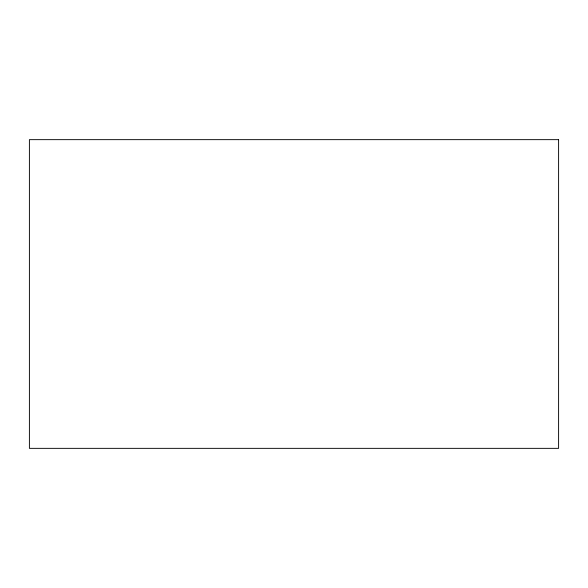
<?xml version="1.0" encoding="UTF-8"?>
<svg xmlns="http://www.w3.org/2000/svg" width="588" height="588" viewBox="0 0 588 588"><rect width="100%" height="100%" fill="white"/><g stroke="black" fill="none" stroke-linecap="round" stroke-linejoin="round"><path stroke-width="0.88" d="M558.6 139.65L29.4 139.65L29.4 448.35L558.6 448.35L558.6 139.65"/></g></svg>
